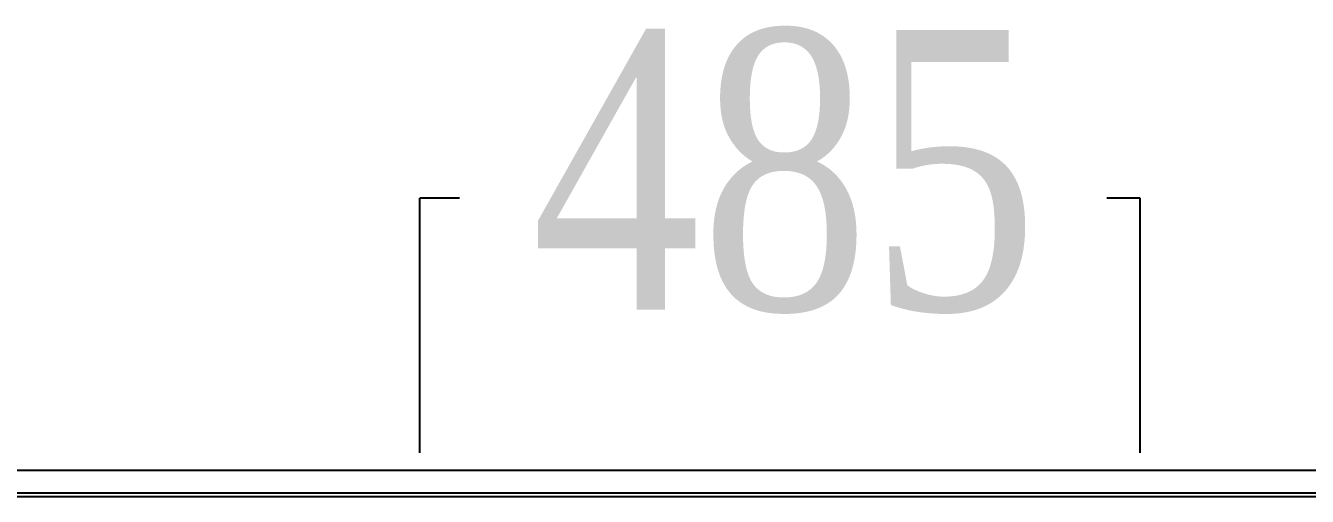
# Model space of a CAD drawing. Header units: millimetres. Extents: x 77 to 917, y 105 to 1108.
# Drawn here: x 377.92 to 386.48, y 636.59 to 639.73 of the extents above; entities that cross this region are included whole.
import ezdxf
from ezdxf.enums import TextEntityAlignment as Align

# ---------------------------------------------------------------- set-up
doc = ezdxf.new("R2010")
doc.units = ezdxf.units.MM
doc.layers.add('40', color=4, linetype='Continuous')
doc.styles.add('SS', font='batang.ttc', dxfattribs={"width": 0.8})

msp = doc.modelspace()

# ---------------------------------------------------------------- linework, layer by layer
at = {"color": 7, "linetype": 'Continuous'}
for p, q in [((380.5539, 636.8854), (380.5539, 638.5836)), ((385.3589, 636.8854), (385.3589, 638.5836)), ((326.0114, 636.7689), (399.7114, 636.7689)), ((325.8368, 636.5944), (399.886, 636.5944)), ((325.8612, 636.6189), (399.8616, 636.6189))]:
    msp.add_line(p, q, dxfattribs=at)
for p, q in [((380.8195, 638.5836), (380.5539, 638.5836)), ((385.3589, 638.5836), (385.1379, 638.5836))]:
    msp.add_line(p, q)

# ---------------------------------------------------------------- texts
at = {"layer": '40', "color": 0, "style": 'SS', "width": 0.8}
msp.add_text('485', height=1.86576, dxfattribs=at).set_placement((382.9897, 637.8384), align=Align.CENTER)

doc.saveas('drawing.dxf')
